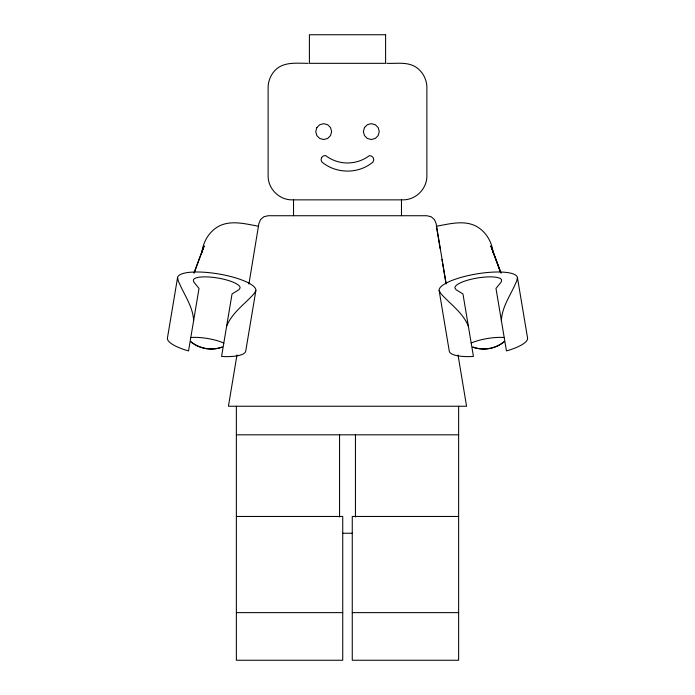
<?xml version="1.0" encoding="UTF-8"?>
<svg xmlns="http://www.w3.org/2000/svg" width="695" height="695" viewBox="0 0 695 695"><rect width="100%" height="100%" fill="white"/><g stroke="black" fill="none" stroke-linecap="round" stroke-linejoin="round"><path stroke-width="1.04" d="M501.382 320.647C501.903 308.484 508.549 298.172 513.709 287.548L516.663 281.145L517.419 277.505A39.693 10.269 -9.5 0 0 476.579 273.926A39.693 10.269 -9.5 0 0 439.136 290.614L449.265 351.114A39.693 10.269 -9.5 0 0 470.307 356.605L473.425 356.422L462.957 293.95L456.033 289.685L454.93 287.973A23.673 6.125 -9.5 0 1 477.265 278.017A23.673 6.125 -9.5 0 1 501.634 280.146L501.138 282.127L495.987 288.425L506.447 350.888L509.452 350.054A39.693 10.269 -9.5 0 0 527.557 337.996L517.419 277.505M177.581 277.505L167.443 337.996A39.693 10.269 9.5 0 0 185.548 350.054L188.553 350.888L199.013 288.425L193.862 282.127L193.366 280.146A23.673 6.125 9.5 0 1 217.735 278.017A23.673 6.125 9.5 0 1 240.07 287.973L238.967 289.685L232.043 293.95L221.575 356.422L224.694 356.605A39.693 10.269 9.5 0 0 245.735 351.114L255.864 290.614A39.693 10.269 9.5 0 0 218.421 273.926A39.693 10.269 9.5 0 0 177.581 277.505L178.337 281.145L181.291 287.548C186.451 298.172 193.097 308.484 193.618 320.647M201.819 252.911C202.914 243.32 207.492 234.206 215.354 228.42C228.134 218.986 244.432 223.747 258.601 226.24M236.978 354.963L228.429 406.236L466.571 406.236L458.022 354.963M248.923 284.029L258.879 223.564L260.573 219.55L263.892 216.744L268.122 215.728L426.878 215.728L431.108 216.744L434.427 219.55L436.121 223.564L446.094 283.386M202.037 251.616L204.061 246.065L193.914 273.1M194.261 272.779L204.061 246.065M226.639 326.172C232.095 312.663 244.544 304.323 253.962 293.811L255.864 290.614M308.206 63.323C297.008 63.393 283.76 61.377 275.098 70.299C270.781 74.869 268.305 80.855 268.122 87.136L268.122 176.043C268.044 188.788 279.19 199.934 291.935 199.856L403.065 199.856C415.81 199.934 426.956 188.788 426.878 176.043L426.878 87.136C426.739 78.752 422.16 70.829 414.967 66.52C406.349 61.707 396.185 63.749 386.794 63.323M236.369 434.818L458.63 434.818M236.369 516.455L342.739 516.455L342.739 660.25L236.369 660.25L236.369 406.236M458.63 516.455L352.261 516.455L352.261 660.25L458.63 660.25L458.63 406.236M342.739 533.247L352.261 533.247M236.369 612.625L342.739 612.625M352.261 612.625L458.63 612.625M439.136 290.614L441.038 293.811C450.464 304.314 462.905 312.672 468.361 326.172M500.739 272.779L490.939 246.065L501.086 273.1M490.939 246.065L500.626 272.466M493.181 252.911C492.086 243.32 487.508 234.206 479.646 228.42C466.866 218.986 450.568 223.747 436.399 226.24L440.161 248.706M441.959 259.409L442.315 261.546M442.672 263.692L446.077 284.029M401.475 199.856L401.475 215.728M355.44 434.462L355.44 516.967M339.56 434.462L339.56 516.967M293.525 199.856L293.525 215.728M471.184 343.052A23.673 6.125 -9.5 0 1 504.205 337.518M190.795 337.518A23.673 6.125 9.5 0 1 223.816 343.052M321.62 157.496L321.055 159.754L321.828 161.944C336.198 174.054 358.759 174.21 373.067 161.926L373.771 159.78L373.206 157.6L371.564 156.062L369.34 155.663C356.431 165.384 338.482 165.48 325.625 155.558L323.331 155.923L321.62 157.496M316.816 127.619L315.747 131.59L316.816 135.56L319.717 138.47L323.688 139.53L327.658 138.47L330.559 135.56L331.628 131.59L330.559 127.619L327.658 124.718L323.688 123.658L319.717 124.718L316.816 127.619M364.441 127.619L363.372 131.59L364.441 135.56L367.342 138.47L371.312 139.53L375.283 138.47L378.184 135.56L379.253 131.59L378.184 127.619L375.283 124.718L371.312 123.658L367.342 124.718L364.441 127.619M504.049 341.818C495.309 348.786 483.277 350.801 472.739 347.066A31.753 31.753 0 0 0 504.049 341.818M222.261 347.066C211.723 350.801 199.691 348.786 190.951 341.818A31.753 31.753 0 0 0 222.261 347.066M385.603 34.75L309.397 34.75L309.397 63.323L385.603 63.323L385.603 34.75"/></g></svg>
